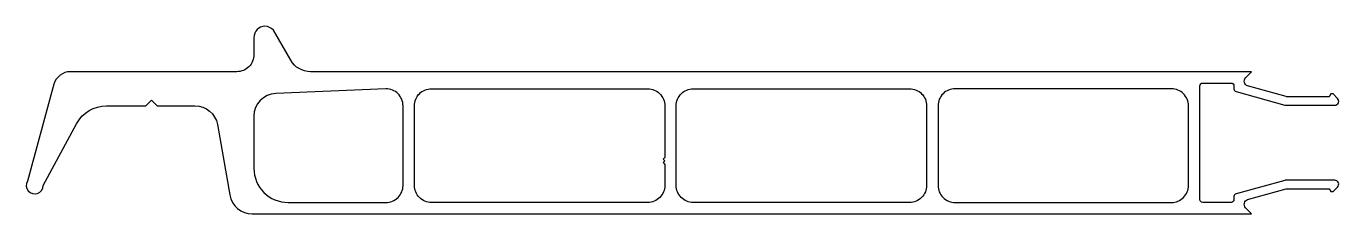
# Model space of a CAD drawing. Header units: millimetres. Extents: x 948 to 1179, y 70 to 103.
import ezdxf

# ---------------------------------------------------------------- set-up
doc = ezdxf.new("R2010")
doc.units = ezdxf.units.MM

msp = doc.modelspace()

# ---------------------------------------------------------------- linework, layer by layer
for points in [[(948.54, 76.26), (948.54, 76.26, 1.310314), (951.33, 75.49), (957.17, 86.34, -0.275915), (962.46, 89.49), (969.33, 89.49), (970.33, 90.49), (971.33, 89.49), (977.98, 89.49, -0.36397), (981.92, 86.19), (984.1, 73.8, 0.36397), (988.04, 70.49), (1163.63, 70.49), (1162.57, 71.56, -0.532032), (1162.92, 73.01), (1169.67, 74.87, -0.067523), (1169.81, 74.89), (1177.23, 74.89), (1177.52, 74.39), (1177.93, 74.39), (1178.73, 75.2, 0.665914), (1178.23, 76.39), (1169.6, 76.39, 0.067523), (1169.47, 76.37), (1160.9, 74.01, 0.337258), (1160.53, 73.52), (1160.53, 72.99, -0.414214), (1160.03, 72.49), (1155.03, 72.49, -0.414214), (1154.53, 72.99), (1154.53, 92.99, -0.414214), (1155.03, 93.49), (1160.03, 93.49, -0.414214), (1160.53, 92.99), (1160.53, 92.46, 0.337258), (1160.9, 91.98), (1169.47, 89.61, 0.067523), (1169.6, 89.59), (1178.23, 89.59, 0.665914), (1178.73, 90.78), (1177.93, 91.59), (1177.52, 91.59), (1177.23, 91.09), (1169.81, 91.09, -0.067523), (1169.67, 91.11), (1162.92, 92.98, -0.532032), (1162.57, 94.43), (1163.63, 95.49), (998.27, 95.49, -0.267949), (994.8, 97.49), (991.75, 102.78, 0.213168), (990.28, 103.49, 0.405738), (988.33, 101.49), (988.33, 98.49, -0.414214), (985.33, 95.49), (956.1, 95.49, 0.337995), (953.2, 93.28)], [(1011.53, 72.49, 0.414214), (1014.53, 75.49), (1014.53, 89.49, 0.414214), (1011.53, 92.49), (992.16, 91.65, 0.401491), (988.33, 87.65), (988.33, 78.49, 0.414214), (994.33, 72.49)], [(1019.53, 72.49, -0.414214), (1016.53, 75.49), (1016.53, 89.49, -0.414214), (1019.53, 92.49), (1057.53, 92.49, -0.414214), (1060.53, 89.49), (1060.53, 80.39), (1060.23, 80.09), (1060.53, 79.79), (1060.23, 79.49), (1060.53, 79.19), (1060.53, 75.49, -0.414214), (1057.53, 72.49)], [(1103.53, 72.49), (1065.53, 72.49, -0.414214), (1062.53, 75.49), (1062.53, 89.49, -0.414214), (1065.53, 92.49), (1103.53, 92.49, -0.414214), (1106.53, 89.49), (1106.53, 75.49, -0.414214)], [(1149.53, 72.49, 0.414214), (1152.53, 75.49), (1152.53, 89.49, 0.414214), (1149.53, 92.49), (1111.53, 92.49, 0.414214), (1108.53, 89.49), (1108.53, 75.49, 0.414214), (1111.53, 72.49)]]:
    msp.add_lwpolyline(points, format="xyb", close=True)

doc.saveas('drawing.dxf')
